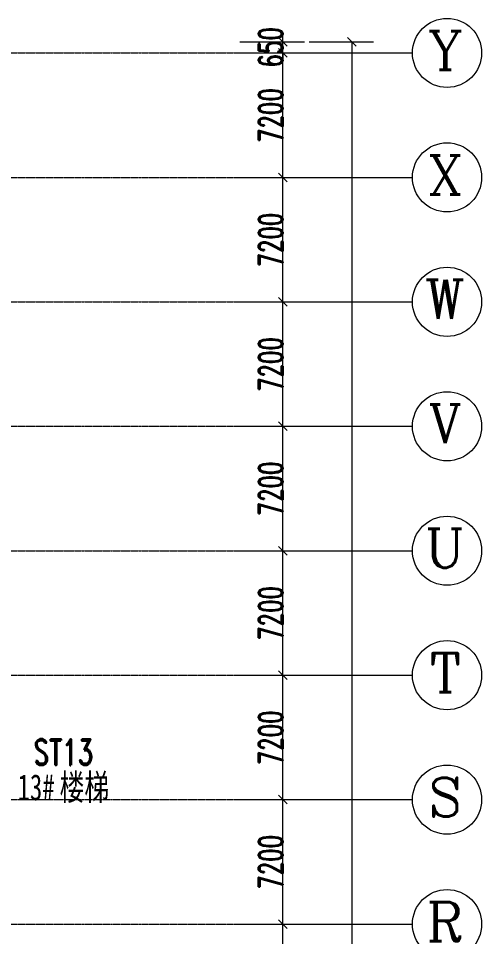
# Model space of a CAD drawing. Header units: millimetres. Extents: x -150677 to 326800, y -31706 to 192400.
# Drawn here: x 296012 to 322800, y 107275 to 160400 of the extents above; entities that cross this region are included whole.
import ezdxf

# ---------------------------------------------------------------- set-up
doc = ezdxf.new("R2010")
doc.units = ezdxf.units.MM
doc.linetypes.add('X-HLP3-AR-F3-LAY-03-001$0$轴网线', pattern=[22.04, 18.38, -1.83, 0, -1.83])
doc.layers.get('0').update_dxf_attribs({"color": 8})
doc.layers.get('Defpoints').update_dxf_attribs({"color": 8})
for name, color, linetype, lineweight in [('X-HLP3-AR-F3-LAY-03-001$0$A-ANNO-DIMS', 8, 'Continuous', 9), ('X-HLP3-AR-F3-LAY-03-001$0$A-AREA-IDEN', 8, 'Continuous', 9), ('X-HLP3-AR-F3-LAY-03-001$0$S-GRID', 8, 'Continuous', 9), ('X-HLP3-AR-F3-LAY-03-001$0$S-GRID-IDEN', 8, 'Continuous', 9)]:
    doc.layers.add(name, color=color, linetype=linetype, lineweight=lineweight)
doc.styles.add('X-HLP3-AR-F3-LAY-03-001$0$RomanC', font='romanc__.ttf', dxfattribs={"height": 2250})
doc.styles.add('X-HLP3-AR-F3-LAY-03-001$0$RomanD', font='romand__.ttf', dxfattribs={"width": 0.7, "height": 1500})
doc.styles.add('X-HLP3-AR-F3-LAY-03-001$0$RomanD_3', font='romand__.ttf', dxfattribs={"width": 0.65, "height": 1400})
doc.styles.add('X-HLP3-AR-F3-LAY-03-001$0$仿宋_1', font='simfang.ttf', dxfattribs={"width": 0.7, "height": 1500})
doc.dimstyles.new('X-HLP3-AR-F3-LAY-03-001$0$第一_二道尺寸线', dxfattribs={"dimscale": 304.8, "dimtxt": 1405.004626, "dimasz": 1.64042, "dimexe": 4.10105, "dimexo": 0.0625, "dimgap": 0, "dimtad": 1, "dimdec": 0, "dimzin": 0, "dimdsep": 46, "dimtxsty": 'X-HLP3-AR-F3-LAY-03-001$0$RomanD_3', "dimblk1": 'X-HLP3-AR-F3-LAY-03-001$0$_Oblique', "dimblk2": 'X-HLP3-AR-F3-LAY-03-001$0$_Oblique', "dimsah": 1, "dimcen": 0.09, "dimazin": 0, "dimtfac": 1, "dimtdec": 4, "dimtix": 1, "dimtmove": 0, "dimatfit": 3, "dimfxl": 8.2021, "dimfxlon": 1, "dimtvp": 1, "dimtolj": 1, "dimtzin": 0, "dimlwd": 18, "dimlwe": 18, "dimarcsym": 2})

# ---------------------------------------------------------------- blocks, each defined once
blk = doc.blocks.new('X-HLP3-AR-F3-LAY-03-001$0$轴网 - 宽度系数 1_0-670626-LAY-3F-1_500-A')
at = {"layer": 'X-HLP3-AR-F3-LAY-03-001$0$S-GRID-IDEN'}
blk.add_circle((0, 0), 4, dxfattribs=at)
blk = doc.blocks.new('X-HLP3-AR-F3-LAY-03-001$0$_Oblique')
at = {"color": 0, "linetype": 'ByBlock', "lineweight": -2}
blk.add_line((-0.5, -0.5), (0.5, 0.5), dxfattribs=at)
blk = doc.blocks.new('*D957')
at = {"layer": 'Defpoints', "color": 0, "transparency": 16777216}
for p in [(308800, 108000), (311300, 108000), (308800, 100800)]:
    blk.add_point(p, dxfattribs=at)
at = {"layer": 'X-HLP3-AR-F3-LAY-03-001$0$A-ANNO-DIMS', "color": 0, "lineweight": 18, "transparency": 16777216}
for p, q in [((308819.05, 108000), (312550, 108000)), ((311300, 100800), (311300, 108000)), ((308819.05, 100800), (312550, 100800))]:
    blk.add_line(p, q, dxfattribs=at)
at = {"layer": 'X-HLP3-AR-F3-LAY-03-001$0$A-ANNO-DIMS', "color": 0, "lineweight": 18, "transparency": 16777216, "xscale": 500.0000000000001, "yscale": 500.0000000000001, "zscale": 500.0000000000001}
for p, rotation in [((311300, 108000), 90), ((311300, 100800), 270)]:
    blk.add_blockref('X-HLP3-AR-F3-LAY-03-001$0$_Oblique', p, dxfattribs=dict(at, rotation=rotation))
at = {"layer": 'X-HLP3-AR-F3-LAY-03-001$0$A-ANNO-DIMS', "color": 0, "lineweight": 18, "transparency": 16777216, "insert": (310600, 104400), "char_height": 1400, "width": 3890.782, "attachment_point": 5, "rotation": 90, "style": 'X-HLP3-AR-F3-LAY-03-001$0$RomanD_3'}
blk.add_mtext('\\A1;7200', dxfattribs=at)
blk = doc.blocks.new('*D958')
at = {"layer": 'Defpoints', "color": 0, "transparency": 16777216}
for p in [(308800, 115200), (311300, 115200), (308800, 108000)]:
    blk.add_point(p, dxfattribs=at)
at = {"layer": 'X-HLP3-AR-F3-LAY-03-001$0$A-ANNO-DIMS', "color": 0, "lineweight": 18, "transparency": 16777216}
for p, q in [((308819.05, 115200), (312550, 115200)), ((311300, 108000), (311300, 115200)), ((308819.05, 108000), (312550, 108000))]:
    blk.add_line(p, q, dxfattribs=at)
at = {"layer": 'X-HLP3-AR-F3-LAY-03-001$0$A-ANNO-DIMS', "color": 0, "lineweight": 18, "transparency": 16777216, "xscale": 500.0000000000001, "yscale": 500.0000000000001, "zscale": 500.0000000000001}
for p, rotation in [((311300, 115200), 90), ((311300, 108000), 270)]:
    blk.add_blockref('X-HLP3-AR-F3-LAY-03-001$0$_Oblique', p, dxfattribs=dict(at, rotation=rotation))
at = {"layer": 'X-HLP3-AR-F3-LAY-03-001$0$A-ANNO-DIMS', "color": 0, "lineweight": 18, "transparency": 16777216, "insert": (310600, 111600), "char_height": 1400, "width": 3890.782, "attachment_point": 5, "rotation": 90, "style": 'X-HLP3-AR-F3-LAY-03-001$0$RomanD_3'}
blk.add_mtext('\\A1;7200', dxfattribs=at)
blk = doc.blocks.new('*D959')
at = {"layer": 'Defpoints', "color": 0, "transparency": 16777216}
for p in [(308800, 122400), (311300, 122400), (308800, 115200)]:
    blk.add_point(p, dxfattribs=at)
at = {"layer": 'X-HLP3-AR-F3-LAY-03-001$0$A-ANNO-DIMS', "color": 0, "lineweight": 18, "transparency": 16777216}
for p, q in [((308819.05, 122400), (312550, 122400)), ((311300, 115200), (311300, 122400)), ((308819.05, 115200), (312550, 115200))]:
    blk.add_line(p, q, dxfattribs=at)
at = {"layer": 'X-HLP3-AR-F3-LAY-03-001$0$A-ANNO-DIMS', "color": 0, "lineweight": 18, "transparency": 16777216, "xscale": 500.0000000000001, "yscale": 500.0000000000001, "zscale": 500.0000000000001}
for p, rotation in [((311300, 122400), 90), ((311300, 115200), 270)]:
    blk.add_blockref('X-HLP3-AR-F3-LAY-03-001$0$_Oblique', p, dxfattribs=dict(at, rotation=rotation))
at = {"layer": 'X-HLP3-AR-F3-LAY-03-001$0$A-ANNO-DIMS', "color": 0, "lineweight": 18, "transparency": 16777216, "insert": (310600, 118800), "char_height": 1400, "width": 3890.782, "attachment_point": 5, "rotation": 90, "style": 'X-HLP3-AR-F3-LAY-03-001$0$RomanD_3'}
blk.add_mtext('\\A1;7200', dxfattribs=at)
blk = doc.blocks.new('*D960')
at = {"layer": 'Defpoints', "color": 0, "transparency": 16777216}
for p in [(308800, 129600), (311300, 129600), (308800, 122400)]:
    blk.add_point(p, dxfattribs=at)
at = {"layer": 'X-HLP3-AR-F3-LAY-03-001$0$A-ANNO-DIMS', "color": 0, "lineweight": 18, "transparency": 16777216}
for p, q in [((308819.05, 129600), (312550, 129600)), ((311300, 122400), (311300, 129600)), ((308819.05, 122400), (312550, 122400))]:
    blk.add_line(p, q, dxfattribs=at)
at = {"layer": 'X-HLP3-AR-F3-LAY-03-001$0$A-ANNO-DIMS', "color": 0, "lineweight": 18, "transparency": 16777216, "xscale": 500.0000000000001, "yscale": 500.0000000000001, "zscale": 500.0000000000001}
for p, rotation in [((311300, 129600), 90), ((311300, 122400), 270)]:
    blk.add_blockref('X-HLP3-AR-F3-LAY-03-001$0$_Oblique', p, dxfattribs=dict(at, rotation=rotation))
at = {"layer": 'X-HLP3-AR-F3-LAY-03-001$0$A-ANNO-DIMS', "color": 0, "lineweight": 18, "transparency": 16777216, "insert": (310600, 126000), "char_height": 1400, "width": 3890.782, "attachment_point": 5, "rotation": 90, "style": 'X-HLP3-AR-F3-LAY-03-001$0$RomanD_3'}
blk.add_mtext('\\A1;7200', dxfattribs=at)
blk = doc.blocks.new('*D961')
at = {"layer": 'Defpoints', "color": 0, "transparency": 16777216}
for p in [(308800, 136800), (311300, 136800), (308800, 129600)]:
    blk.add_point(p, dxfattribs=at)
at = {"layer": 'X-HLP3-AR-F3-LAY-03-001$0$A-ANNO-DIMS', "color": 0, "lineweight": 18, "transparency": 16777216}
for p, q in [((308819.05, 136800), (312550, 136800)), ((311300, 129600), (311300, 136800)), ((308819.05, 129600), (312550, 129600))]:
    blk.add_line(p, q, dxfattribs=at)
at = {"layer": 'X-HLP3-AR-F3-LAY-03-001$0$A-ANNO-DIMS', "color": 0, "lineweight": 18, "transparency": 16777216, "xscale": 500.0000000000001, "yscale": 500.0000000000001, "zscale": 500.0000000000001}
for p, rotation in [((311300, 136800), 90), ((311300, 129600), 270)]:
    blk.add_blockref('X-HLP3-AR-F3-LAY-03-001$0$_Oblique', p, dxfattribs=dict(at, rotation=rotation))
at = {"layer": 'X-HLP3-AR-F3-LAY-03-001$0$A-ANNO-DIMS', "color": 0, "lineweight": 18, "transparency": 16777216, "insert": (310600, 133200), "char_height": 1400, "width": 3890.782, "attachment_point": 5, "rotation": 90, "style": 'X-HLP3-AR-F3-LAY-03-001$0$RomanD_3'}
blk.add_mtext('\\A1;7200', dxfattribs=at)
blk = doc.blocks.new('*D962')
at = {"layer": 'Defpoints', "color": 0, "transparency": 16777216}
for p in [(308800, 144000), (311300, 144000), (308800, 136800)]:
    blk.add_point(p, dxfattribs=at)
at = {"layer": 'X-HLP3-AR-F3-LAY-03-001$0$A-ANNO-DIMS', "color": 0, "lineweight": 18, "transparency": 16777216}
for p, q in [((308819.05, 144000), (312550, 144000)), ((311300, 136800), (311300, 144000)), ((308819.05, 136800), (312550, 136800))]:
    blk.add_line(p, q, dxfattribs=at)
at = {"layer": 'X-HLP3-AR-F3-LAY-03-001$0$A-ANNO-DIMS', "color": 0, "lineweight": 18, "transparency": 16777216, "xscale": 500.0000000000001, "yscale": 500.0000000000001, "zscale": 500.0000000000001}
for p, rotation in [((311300, 144000), 90), ((311300, 136800), 270)]:
    blk.add_blockref('X-HLP3-AR-F3-LAY-03-001$0$_Oblique', p, dxfattribs=dict(at, rotation=rotation))
at = {"layer": 'X-HLP3-AR-F3-LAY-03-001$0$A-ANNO-DIMS', "color": 0, "lineweight": 18, "transparency": 16777216, "insert": (310600, 140400), "char_height": 1400, "width": 3890.782, "attachment_point": 5, "rotation": 90, "style": 'X-HLP3-AR-F3-LAY-03-001$0$RomanD_3'}
blk.add_mtext('\\A1;7200', dxfattribs=at)
blk = doc.blocks.new('*D927')
at = {"layer": 'Defpoints', "color": 0, "transparency": 16777216}
for p in [(308800, 151200), (311300, 151200), (308800, 144000), (165600, -17706.224274), (172800, -17706.224274), (172800, -20206.224274)]:
    blk.add_point(p, dxfattribs=at)
at = {"layer": 'X-HLP3-AR-F3-LAY-03-001$0$A-ANNO-DIMS', "color": 0, "lineweight": 18, "transparency": 16777216}
for p, q in [((308819.05, 151200), (312550, 151200)), ((311300, 144000), (311300, 151200)), ((308819.05, 144000), (312550, 144000)), ((165600, -17725.274274), (165600, -21456.224274)), ((172800, -17725.274274), (172800, -21456.224274)), ((165600, -20206.224274), (172800, -20206.224274))]:
    blk.add_line(p, q, dxfattribs=at)
at = {"layer": 'X-HLP3-AR-F3-LAY-03-001$0$A-ANNO-DIMS', "color": 0, "lineweight": 18, "transparency": 16777216, "xscale": 500.0000000000001, "yscale": 500.0000000000001, "zscale": 500.0000000000001}
for p, rotation in [((311300, 151200), 90), ((311300, 144000), 270), ((165600, -20206.224274), 180)]:
    blk.add_blockref('X-HLP3-AR-F3-LAY-03-001$0$_Oblique', p, dxfattribs=dict(at, rotation=rotation))
blk.add_blockref('X-HLP3-AR-F3-LAY-03-001$0$_Oblique', (172800, -20206.224274), dxfattribs=at)
at = {"layer": 'X-HLP3-AR-F3-LAY-03-001$0$A-ANNO-DIMS', "color": 0, "lineweight": 18, "transparency": 16777216, "insert": (310600, 147600), "char_height": 1400, "width": 3890.7820424, "attachment_point": 5, "rotation": 90, "style": 'X-HLP3-AR-F3-LAY-03-001$0$RomanD_3'}
blk.add_mtext('\\A1;7200', dxfattribs=at)
at = {"layer": 'X-HLP3-AR-F3-LAY-03-001$0$A-ANNO-DIMS', "color": 0, "lineweight": 18, "transparency": 16777216, "insert": (169200, -19506.224274), "char_height": 1400, "width": 3890.7820424, "attachment_point": 5, "style": 'X-HLP3-AR-F3-LAY-03-001$0$RomanD_3'}
blk.add_mtext('\\A1;7200', dxfattribs=at)
blk = doc.blocks.new('*D928')
at = {"layer": 'Defpoints', "color": 0, "transparency": 16777216}
for p in [(308800, 158400), (311300, 158400), (308800, 151200), (172800, -17706.224274), (180000, -17706.224274), (180000, -20206.224274)]:
    blk.add_point(p, dxfattribs=at)
at = {"layer": 'X-HLP3-AR-F3-LAY-03-001$0$A-ANNO-DIMS', "color": 0, "lineweight": 18, "transparency": 16777216}
for p, q in [((308819.05, 158400), (312550, 158400)), ((311300, 151200), (311300, 158400)), ((308819.05, 151200), (312550, 151200)), ((172800, -17725.274274), (172800, -21456.224274)), ((180000, -17725.274274), (180000, -21456.224274)), ((172800, -20206.224274), (180000, -20206.224274))]:
    blk.add_line(p, q, dxfattribs=at)
at = {"layer": 'X-HLP3-AR-F3-LAY-03-001$0$A-ANNO-DIMS', "color": 0, "lineweight": 18, "transparency": 16777216, "xscale": 500.0000000000001, "yscale": 500.0000000000001, "zscale": 500.0000000000001}
for p, rotation in [((311300, 158400), 90), ((311300, 151200), 270), ((172800, -20206.224274), 180)]:
    blk.add_blockref('X-HLP3-AR-F3-LAY-03-001$0$_Oblique', p, dxfattribs=dict(at, rotation=rotation))
blk.add_blockref('X-HLP3-AR-F3-LAY-03-001$0$_Oblique', (180000, -20206.224274), dxfattribs=at)
at = {"layer": 'X-HLP3-AR-F3-LAY-03-001$0$A-ANNO-DIMS', "color": 0, "lineweight": 18, "transparency": 16777216, "insert": (310600, 154800), "char_height": 1400, "width": 3890.7820424, "attachment_point": 5, "rotation": 90, "style": 'X-HLP3-AR-F3-LAY-03-001$0$RomanD_3'}
blk.add_mtext('\\A1;7200', dxfattribs=at)
at = {"layer": 'X-HLP3-AR-F3-LAY-03-001$0$A-ANNO-DIMS', "color": 0, "lineweight": 18, "transparency": 16777216, "insert": (176400, -19506.224274), "char_height": 1400, "width": 3890.7820424, "attachment_point": 5, "style": 'X-HLP3-AR-F3-LAY-03-001$0$RomanD_3'}
blk.add_mtext('\\A1;7200', dxfattribs=at)
blk = doc.blocks.new('*D929')
at = {"layer": 'Defpoints', "color": 0, "transparency": 16777216}
for p in [(308800, 159050), (311300, 159050), (308800, 158400), (180000, -17706), (187200, -17706), (187200, -20206)]:
    blk.add_point(p, dxfattribs=at)
at = {"layer": 'X-HLP3-AR-F3-LAY-03-001$0$A-ANNO-DIMS', "color": 0, "lineweight": 18, "transparency": 16777216}
for p, q in [((311300, 159050), (311300, 159550)), ((308819, 159050), (312550, 159050)), ((311300, 158400), (311300, 159050)), ((308819, 158400), (312550, 158400)), ((311300, 158400), (311300, 157900)), ((180000, -17725), (180000, -21456)), ((187200, -17725), (187200, -21456)), ((180000, -20206), (187200, -20206))]:
    blk.add_line(p, q, dxfattribs=at)
at = {"layer": 'X-HLP3-AR-F3-LAY-03-001$0$A-ANNO-DIMS', "color": 0, "lineweight": 18, "transparency": 16777216, "xscale": 500.0000000000001, "yscale": 500.0000000000001, "zscale": 500.0000000000001}
for p, rotation in [((311300, 159050), 270), ((311300, 158400), 90), ((180000, -20206), 180)]:
    blk.add_blockref('X-HLP3-AR-F3-LAY-03-001$0$_Oblique', p, dxfattribs=dict(at, rotation=rotation))
blk.add_blockref('X-HLP3-AR-F3-LAY-03-001$0$_Oblique', (187200, -20206), dxfattribs=at)
at = {"layer": 'X-HLP3-AR-F3-LAY-03-001$0$A-ANNO-DIMS', "color": 0, "lineweight": 18, "transparency": 16777216, "insert": (310600, 158725), "char_height": 1400, "width": 2918.09, "attachment_point": 5, "rotation": 90, "style": 'X-HLP3-AR-F3-LAY-03-001$0$RomanD_3'}
blk.add_mtext('\\A1;650', dxfattribs=at)
at = {"layer": 'X-HLP3-AR-F3-LAY-03-001$0$A-ANNO-DIMS', "color": 0, "lineweight": 18, "transparency": 16777216, "insert": (183600, -19506), "char_height": 1400, "width": 3890.78, "attachment_point": 5, "style": 'X-HLP3-AR-F3-LAY-03-001$0$RomanD_3'}
blk.add_mtext('\\A1;7200', dxfattribs=at)
blk = doc.blocks.new('*D930')
at = {"layer": 'Defpoints', "color": 0, "transparency": 16777216}
for p in [(312800, 159050), (312800, -650), (315300, -650), (187200, -17706), (194400, -17706), (194400, -20206)]:
    blk.add_point(p, dxfattribs=at)
at = {"layer": 'X-HLP3-AR-F3-LAY-03-001$0$A-ANNO-DIMS', "color": 0, "lineweight": 18, "transparency": 16777216}
for p, q in [((312819, 159050), (316550, 159050)), ((315300, 159050), (315300, -650)), ((312819, -650), (316550, -650)), ((187200, -17725), (187200, -21456)), ((194400, -17725), (194400, -21456)), ((187200, -20206), (194400, -20206))]:
    blk.add_line(p, q, dxfattribs=at)
at = {"layer": 'X-HLP3-AR-F3-LAY-03-001$0$A-ANNO-DIMS', "color": 0, "lineweight": 18, "transparency": 16777216, "xscale": 500.0000000000001, "yscale": 500.0000000000001, "zscale": 500.0000000000001}
for p, rotation in [((315300, 159050), 90), ((315300, -650), 270), ((187200, -20206), 180)]:
    blk.add_blockref('X-HLP3-AR-F3-LAY-03-001$0$_Oblique', p, dxfattribs=dict(at, rotation=rotation))
blk.add_blockref('X-HLP3-AR-F3-LAY-03-001$0$_Oblique', (194400, -20206), dxfattribs=at)
at = {"layer": 'X-HLP3-AR-F3-LAY-03-001$0$A-ANNO-DIMS', "color": 0, "lineweight": 18, "transparency": 16777216, "insert": (314600, 79200), "char_height": 1400, "width": 5836.17, "attachment_point": 5, "rotation": 90, "style": 'X-HLP3-AR-F3-LAY-03-001$0$RomanD_3'}
blk.add_mtext('\\A1;159700', dxfattribs=at)
at = {"layer": 'X-HLP3-AR-F3-LAY-03-001$0$A-ANNO-DIMS', "color": 0, "lineweight": 18, "transparency": 16777216, "insert": (190800, -19506), "char_height": 1400, "width": 3890.78, "attachment_point": 5, "style": 'X-HLP3-AR-F3-LAY-03-001$0$RomanD_3'}
blk.add_mtext('\\A1;7200', dxfattribs=at)

msp = doc.modelspace()

# ---------------------------------------------------------------- linework, layer by layer
at = {"layer": 'X-HLP3-AR-F3-LAY-03-001$0$S-GRID', "linetype": 'X-HLP3-AR-F3-LAY-03-001$0$轴网线'}
for p, q in [((-16000, 158400), (308800, 158400)), ((-16000, 151200), (308800, 151200)), ((-16000, 144000), (308800, 144000)), ((-16000, 136800), (308800, 136800)), ((-16000, 129600), (308800, 129600)), ((-16000, 122400), (308800, 122400)), ((-16000, 115200), (308800, 115200)), ((-16000, 108000), (308800, 108000))]:
    msp.add_line(p, q, dxfattribs=at)
at = {"layer": 'X-HLP3-AR-F3-LAY-03-001$0$S-GRID'}
for p, q in [((308800, 158400), (318800, 158400)), ((308800, 151200), (318800, 151200)), ((308800, 144000), (318800, 144000)), ((308800, 136800), (318800, 136800)), ((308800, 129600), (318800, 129600)), ((308800, 122400), (318800, 122400)), ((308800, 115200), (318800, 115200)), ((308800, 108000), (318800, 108000))]:
    msp.add_line(p, q, dxfattribs=at)

# ---------------------------------------------------------------- block references
at = {"layer": 'X-HLP3-AR-F3-LAY-03-001$0$S-GRID-IDEN', "xscale": 499.9999999999995, "yscale": 499.9999999999995, "zscale": 499.9999999999995, "rotation": 270}
for p in [(320800, 158400), (320800, 151200), (320800, 144000), (320800, 136800), (320800, 129600), (320800, 122400), (320800, 115200), (320800, 108000)]:
    msp.add_blockref('X-HLP3-AR-F3-LAY-03-001$0$轴网 - 宽度系数 1_0-670626-LAY-3F-1_500-A', p, dxfattribs=at)

# ---------------------------------------------------------------- texts
at = {"layer": 'X-HLP3-AR-F3-LAY-03-001$0$A-AREA-IDEN', "char_height": 1500, "attachment_point": 1}
for s, insert, width, style in [('ST13', (296884.9, 118702.7), 4657.804, 'X-HLP3-AR-F3-LAY-03-001$0$RomanD'), ('楼梯', (298396.5, 116668.5), 3928.269, 'X-HLP3-AR-F3-LAY-03-001$0$仿宋_1'), ('13#', (295965.7, 116668.5), 2946.202, 'X-HLP3-AR-F3-LAY-03-001$0$仿宋_1')]:
    msp.add_mtext(s, dxfattribs=dict(at, insert=insert, width=width, style=style))
at = {"layer": 'X-HLP3-AR-F3-LAY-03-001$0$S-GRID-IDEN', "char_height": 2250, "attachment_point": 1, "style": 'X-HLP3-AR-F3-LAY-03-001$0$RomanC'}
for s, insert, width in [('\\fRomanC|b0|i0|c134|p2|;Y', (319681, 159667), 2685.653), ('\\fRomanC|b0|i0|c134|p2|;X', (319731, 152467), 2565.4), ('\\fRomanC|b0|i0|c134|p2|;W', (319516, 145267), 3086.497), ('\\fRomanC|b0|i0|c134|p2|;V', (319731, 138067), 2565.4), ('\\fRomanC|b0|i0|c134|p2|;U', (319516, 130867), 3086.497), ('\\fRomanC|b0|i0|c134|p2|;T', (319781, 123667), 2445.147), ('\\fRomanC|b0|i0|c134|p2|;S', (319731, 116467), 2565.4), ('\\fRomanC|b0|i0|c134|p2|;R', (319616, 109267), 2845.991)]:
    msp.add_mtext(s, dxfattribs=dict(at, insert=insert, width=width))

# ---------------------------------------------------------------- dimensions: what is measured, and where the dimension line sits
at = {"layer": 'X-HLP3-AR-F3-LAY-03-001$0$A-ANNO-DIMS', "lineweight": 18}
for base, p1, p2, override, picture, middle in [((311300, 159050), (308800, 158400), (308800, 159050), {"dimpost": '<>', "dimfxl": 650}, '*D929', (310600, 158725)), ((315300, -650), (312800, 159050), (312800, -650), {"dimpost": '<>', "dimfxl": 159700}, '*D930', (314600, 79200)), ((311300, 158400), (308800, 151200), (308800, 158400), {"dimpost": '<>', "dimfxl": 7200}, '*D928', (310600, 154800)), ((311300, 151200), (308800, 144000), (308800, 151200), {"dimpost": '<>', "dimfxl": 7200}, '*D927', (310600, 147600)), ((311300, 144000), (308800, 136800), (308800, 144000), {"dimpost": '<>', "dimfxl": 7200}, '*D962', (310600, 140400)), ((311300, 136800), (308800, 129600), (308800, 136800), {"dimpost": '<>', "dimfxl": 7200}, '*D961', (310600, 133200)), ((311300, 129600), (308800, 122400), (308800, 129600), {"dimpost": '<>', "dimfxl": 7200}, '*D960', (310600, 126000)), ((311300, 122400), (308800, 115200), (308800, 122400), {"dimpost": '<>', "dimfxl": 7200}, '*D959', (310600, 118800)), ((311300, 115200), (308800, 108000), (308800, 115200), {"dimpost": '<>', "dimfxl": 7200}, '*D958', (310600, 111600)), ((311300, 108000), (308800, 100800), (308800, 108000), {"dimpost": '<>', "dimfxl": 7200}, '*D957', (310600, 104400))]:
    dim = msp.add_linear_dim(base=base, p1=p1, p2=p2, angle=90, dimstyle='X-HLP3-AR-F3-LAY-03-001$0$第一_二道尺寸线', override=override, dxfattribs=at)
    dim.commit()
    dim.dimension.update_dxf_attribs({"geometry": picture, "text_midpoint": middle})

doc.saveas('drawing.dxf')
